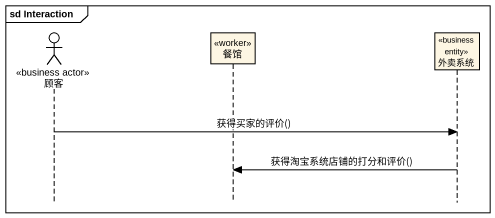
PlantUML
@startuml
mainframe sd Interaction
hide footbox
actor 顾客 <<business actor>>
participant 餐馆 <<worker>>
participant 外卖系统 <<business entity>>

顾客 -> 外卖系统 : 获得买家的评价()
外卖系统 -> 餐馆 : 获得淘宝系统店铺的打分和评价()
@enduml
